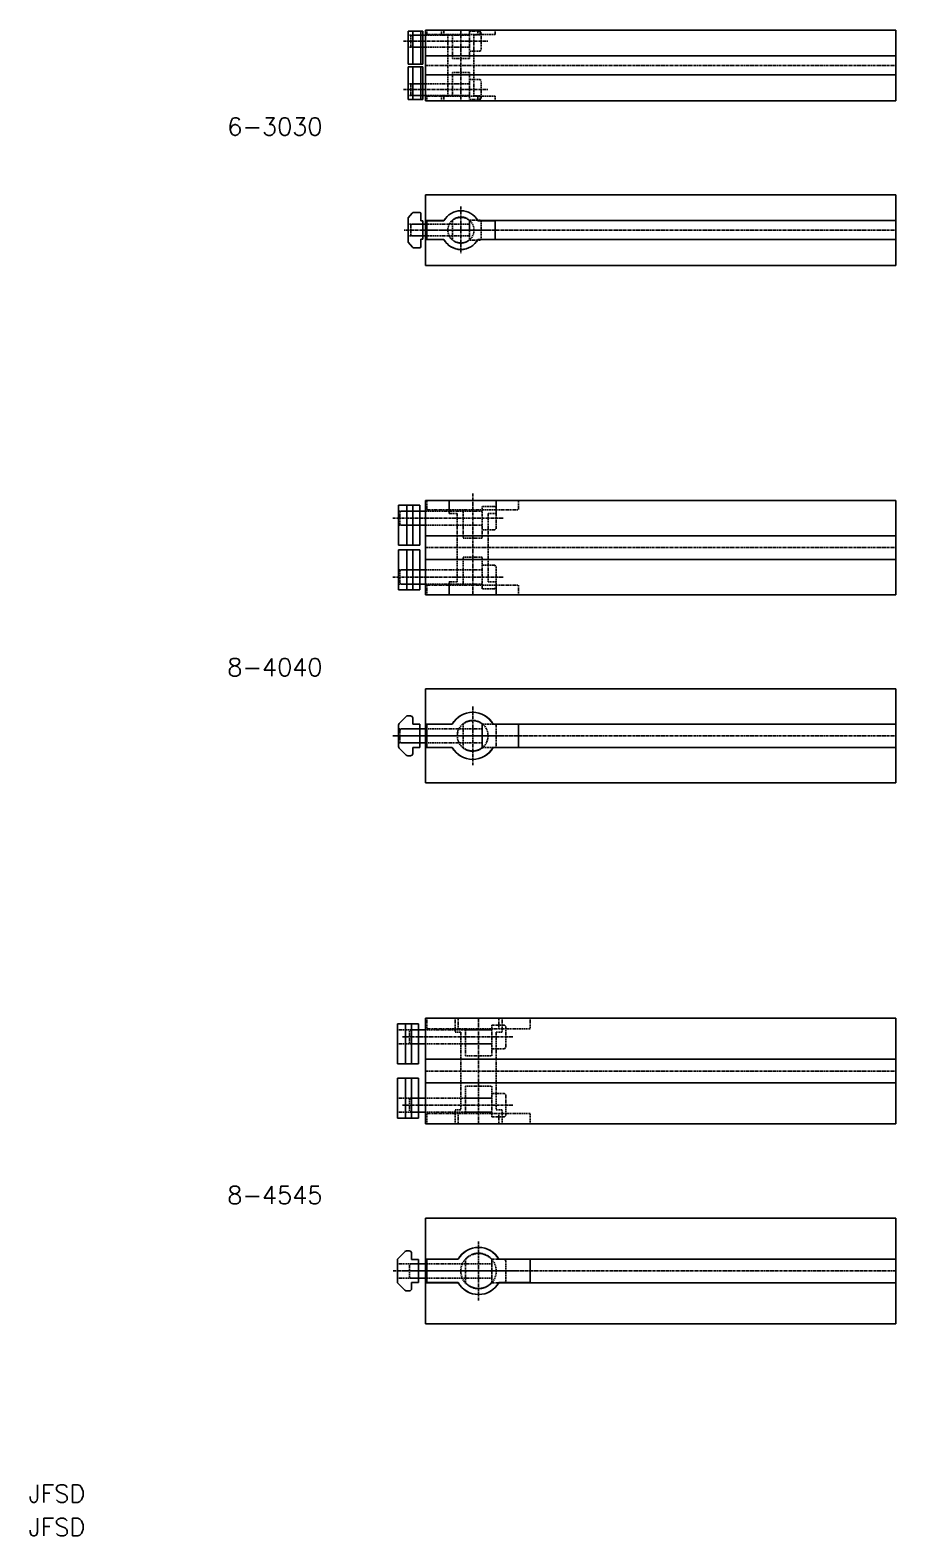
# Model space of a CAD drawing. Extents: x 11 to 684, y 12 to 652.
# Drawn here: x 11 to 379, y 12 to 652 of the extents above; entities that cross this region are included whole.
import ezdxf

# ---------------------------------------------------------------- set-up
doc = ezdxf.new("R2010")
doc.units = 0
doc.linetypes.add('CENTER', pattern=[2, 1.25, -0.25, 0.25, -0.25])
doc.linetypes.add('DASHED', pattern=[0.75, 0.5, -0.25])
doc.layers.get('0').update_dxf_attribs({"linetype": 'CONTINUOUS'})
doc.layers.add('CENTER', color=1, linetype='CENTER')
doc.styles.get("Standard").update_dxf_attribs({"font": 'txt.shx', "bigfont": 'extfont2.shx'})

msp = doc.modelspace()

# ---------------------------------------------------------------- linework, layer by layer
at = {"color": 7, "linetype": 'CONTINUOUS'}
for p, q in [((178.23, 651.69), (171.93, 651.69)), ((171.93, 651.69), (171.93, 637.69)), ((173.93, 651.69), (173.93, 637.69)), ((177.43, 651.69), (177.43, 637.69)), ((178.23, 651.69), (178.23, 637.69)), ((179.43, 649.94), (178.23, 649.94)), ((379.43, 652.14), (179.43, 652.14)), ((179.43, 652.14), (179.43, 622.14)), ((379.43, 652.14), (379.43, 622.14)), ((179.43, 644.94), (178.23, 644.94)), ((179.43, 641.14), (379.43, 641.14)), ((178.23, 637.69), (171.93, 637.69)), ((178.23, 636.59), (171.93, 636.59)), ((171.93, 622.59), (171.93, 636.59)), ((173.93, 622.59), (173.93, 636.59)), ((177.43, 622.59), (177.43, 636.59)), ((178.23, 622.59), (178.23, 636.59)), ((179.43, 629.34), (178.23, 629.34)), ((179.43, 633.14), (379.43, 633.14)), ((178.23, 622.59), (171.93, 622.59)), ((179.43, 624.34), (178.23, 624.34)), ((379.43, 622.14), (179.43, 622.14)), ((379.43, 582.14), (179.43, 582.14)), ((179.43, 582.14), (179.43, 552.14)), ((379.43, 582.14), (379.43, 552.14)), ((171.93, 562.31), (171.93, 571.96)), ((172.04, 572.27), (173.63, 574.26)), ((174.41, 574.64), (176.93, 574.64)), ((177.43, 571.04), (177.43, 574.14)), ((177.43, 571.04), (178.23, 571.04)), ((178.23, 563.24), (178.23, 571.04)), ((179.43, 571.14), (187.22, 571.14)), ((179.93, 571.09), (179.93, 563.19)), ((179.93, 571.09), (187.21, 571.09)), ((201.65, 571.14), (379.43, 571.14)), ((201.65, 571.09), (208.93, 571.09)), ((208.93, 571.09), (208.93, 563.19)), ((179.93, 569.64), (178.23, 569.64)), ((179.93, 564.64), (178.23, 564.64)), ((173.78, 559.82), (172.04, 562)), ((174.17, 559.64), (176.93, 559.64)), ((177.43, 560.14), (177.43, 563.24)), ((177.43, 563.24), (178.23, 563.24)), ((179.43, 563.14), (187.22, 563.14)), ((179.93, 563.19), (187.17, 563.19)), ((201.65, 563.14), (379.43, 563.14)), ((201.69, 563.19), (208.93, 563.19)), ((379.43, 552.14), (179.43, 552.14)), ((167.93, 450.14), (167.93, 433.14)), ((176.93, 450.14), (167.93, 450.14)), ((171.43, 450.14), (171.43, 433.14)), ((173.93, 450.14), (173.93, 433.14)), ((176.93, 450.14), (176.93, 433.14)), ((179.43, 452.14), (379.43, 452.14)), ((179.43, 452.14), (179.43, 412.14)), ((379.43, 452.14), (379.43, 412.14)), ((179.43, 447.64), (176.93, 447.64)), ((179.43, 441.64), (176.93, 441.64)), ((179.43, 437.14), (379.43, 437.14)), ((176.93, 433.14), (167.93, 433.14)), ((167.93, 414.14), (167.93, 431.14)), ((176.93, 431.14), (167.93, 431.14)), ((171.43, 414.14), (171.43, 431.14)), ((173.93, 414.14), (173.93, 431.14)), ((176.93, 414.14), (176.93, 431.14)), ((179.43, 422.64), (176.93, 422.64)), ((179.43, 427.14), (379.43, 427.14)), ((179.43, 416.64), (176.93, 416.64)), ((176.93, 414.14), (167.93, 414.14)), ((179.43, 412.14), (379.43, 412.14)), ((179.43, 372.14), (379.43, 372.14)), ((179.43, 372.14), (179.43, 332.14)), ((379.43, 372.14), (379.43, 332.14)), ((171.14, 360.34), (168.22, 357.43)), ((171.84, 360.64), (172.93, 360.64)), ((173.93, 357.04), (173.93, 359.64)), ((167.93, 347.55), (167.93, 356.74)), ((173.93, 357.04), (176.93, 357.04)), ((176.93, 347.24), (176.93, 357.04)), ((179.93, 355.14), (176.93, 355.14)), ((179.43, 357.14), (190.77, 357.14)), ((179.93, 357.09), (179.93, 347.19)), ((179.93, 357.09), (190.74, 357.09)), ((208.09, 357.14), (379.43, 357.14)), ((208.12, 357.09), (218.93, 357.09)), ((218.93, 357.09), (218.93, 347.19)), ((171.14, 343.93), (168.22, 346.84)), ((173.93, 347.24), (176.93, 347.24)), ((173.93, 344.64), (173.93, 347.24)), ((179.93, 349.14), (176.93, 349.14)), ((179.43, 347.14), (190.77, 347.14)), ((179.93, 347.19), (190.74, 347.19)), ((208.09, 347.14), (379.43, 347.14)), ((208.12, 347.19), (218.93, 347.19)), ((171.84, 343.64), (172.93, 343.64)), ((179.43, 332.14), (379.43, 332.14)), ((179.43, 232.14), (379.43, 232.14)), ((179.43, 232.14), (179.43, 187.14)), ((379.43, 232.14), (379.43, 187.14)), ((167.43, 229.64), (167.43, 212.64)), ((176.43, 229.64), (167.43, 229.64)), ((170.93, 229.64), (170.93, 212.64)), ((173.43, 229.64), (173.43, 212.64)), ((176.43, 229.64), (176.43, 212.64)), ((179.43, 227.14), (176.43, 227.14)), ((179.43, 221.14), (176.43, 221.14)), ((176.43, 212.64), (167.43, 212.64)), ((179.43, 214.64), (379.43, 214.64)), ((167.43, 189.64), (167.43, 206.64)), ((176.43, 206.64), (167.43, 206.64)), ((170.93, 189.64), (170.93, 206.64)), ((173.43, 189.64), (173.43, 206.64)), ((176.43, 189.64), (176.43, 206.64)), ((179.43, 204.64), (379.43, 204.64)), ((179.43, 198.14), (176.43, 198.14)), ((179.43, 192.14), (176.43, 192.14)), ((176.43, 189.64), (167.43, 189.64)), ((179.43, 187.14), (379.43, 187.14)), ((179.43, 147.14), (379.43, 147.14)), ((179.43, 147.14), (179.43, 102.14)), ((379.43, 147.14), (379.43, 102.14)), ((167.43, 120.05), (167.43, 129.24)), ((170.64, 132.84), (167.72, 129.93)), ((171.34, 133.14), (172.43, 133.14)), ((173.43, 129.54), (173.43, 132.14)), ((173.43, 129.54), (176.43, 129.54)), ((176.43, 119.74), (176.43, 129.54)), ((179.43, 129.64), (193.27, 129.64)), ((179.93, 129.59), (179.93, 119.69)), ((179.93, 129.59), (193.24, 129.59)), ((210.59, 129.64), (379.43, 129.64)), ((210.62, 129.59), (223.93, 129.59)), ((223.93, 129.59), (223.93, 119.69)), ((179.93, 127.64), (176.43, 127.64)), ((179.93, 121.64), (176.43, 121.64)), ((170.64, 116.43), (167.72, 119.34)), ((171.34, 116.14), (172.43, 116.14)), ((173.43, 119.74), (176.43, 119.74)), ((173.43, 117.14), (173.43, 119.74)), ((179.43, 119.64), (193.27, 119.64)), ((179.93, 119.69), (193.24, 119.69)), ((210.59, 119.64), (379.43, 119.64)), ((210.62, 119.69), (223.93, 119.69)), ((179.43, 102.14), (379.43, 102.14))]:
    msp.add_line(p, q, dxfattribs=at)
at = {"color": 3, "linetype": 'DASHED'}
for p, q in [((171.93, 649.94), (178.23, 649.94)), ((173.51, 649.94), (173.08, 649.5)), ((173.08, 649.5), (173.08, 645.37)), ((178.23, 649.94), (173.51, 649.94)), ((198.08, 649.94), (179.43, 649.94)), ((179.93, 652.14), (208.93, 652.14)), ((179.93, 652.14), (179.93, 650.24)), ((179.93, 650.24), (208.93, 650.24)), ((186.18, 652.14), (186.18, 650.14)), ((186.18, 650.14), (188.88, 650.14)), ((187.17, 650.24), (187.17, 652.14)), ((188.88, 624.14), (188.88, 650.14)), ((190.78, 650.24), (190.78, 640.14)), ((190.78, 649.94), (198.08, 649.94)), ((202.58, 651.69), (198.08, 651.69)), ((198.08, 651.69), (198.08, 643.19)), ((198.08, 650.24), (198.08, 640.14)), ((199.98, 624.14), (199.98, 650.14)), ((202.68, 650.14), (199.98, 650.14)), ((201.69, 650.24), (201.69, 652.14)), ((202.58, 651.69), (203.08, 651.19)), ((202.68, 652.14), (202.68, 650.14)), ((203.08, 651.19), (203.08, 643.69)), ((208.93, 652.14), (208.93, 650.24)), ((171.93, 644.94), (178.23, 644.94)), ((173.51, 644.94), (173.08, 645.37)), ((178.23, 644.94), (173.51, 644.94)), ((198.08, 644.94), (179.43, 644.94)), ((190.78, 644.94), (198.08, 644.94)), ((190.78, 640.14), (198.08, 640.14)), ((202.58, 643.19), (198.08, 643.19)), ((202.58, 643.19), (203.08, 643.69)), ((190.78, 634.14), (198.08, 634.14)), ((190.78, 624.04), (190.78, 634.14)), ((198.08, 624.04), (198.08, 634.14)), ((171.93, 629.34), (178.23, 629.34)), ((173.51, 629.34), (173.08, 628.9)), ((173.08, 624.77), (173.08, 628.9)), ((178.23, 629.34), (173.51, 629.34)), ((198.08, 629.34), (179.43, 629.34)), ((190.78, 629.34), (198.08, 629.34)), ((202.58, 631.09), (198.08, 631.09)), ((198.08, 622.59), (198.08, 631.09)), ((202.58, 631.09), (203.08, 630.59)), ((203.08, 623.09), (203.08, 630.59)), ((171.93, 624.34), (178.23, 624.34)), ((173.51, 624.34), (173.08, 624.77)), ((178.23, 624.34), (173.51, 624.34)), ((198.08, 624.34), (179.43, 624.34)), ((179.93, 624.04), (208.93, 624.04)), ((179.93, 622.14), (179.93, 624.04)), ((179.93, 622.14), (208.93, 622.14)), ((186.18, 622.14), (186.18, 624.14)), ((186.18, 624.14), (188.88, 624.14)), ((187.17, 624.04), (187.17, 622.14)), ((190.78, 624.34), (198.08, 624.34)), ((202.58, 622.59), (198.08, 622.59)), ((202.68, 624.14), (199.98, 624.14)), ((201.69, 624.04), (201.69, 622.14)), ((202.58, 622.59), (203.08, 623.09)), ((202.68, 622.14), (202.68, 624.14)), ((208.93, 622.14), (208.93, 624.04)), ((190.78, 571.15), (190.78, 567.44)), ((202.58, 571.39), (198.08, 571.39)), ((198.08, 571.39), (198.08, 562.89)), ((198.08, 571.15), (198.08, 567.44)), ((202.58, 571.39), (203.08, 570.89)), ((203.08, 570.89), (203.08, 563.39)), ((171.93, 569.64), (178.23, 569.64)), ((171.93, 564.64), (178.23, 564.64)), ((173.51, 569.64), (173.08, 569.2)), ((173.08, 569.2), (173.08, 565.07)), ((173.51, 564.64), (173.08, 565.07)), ((178.23, 569.64), (173.51, 569.64)), ((178.23, 564.64), (173.51, 564.64)), ((198.08, 569.64), (179.93, 569.64)), ((198.08, 564.64), (179.93, 564.64)), ((190.78, 567.44), (191.08, 567.14)), ((190.78, 566.84), (191.08, 567.14)), ((190.78, 566.84), (190.78, 563.05)), ((198.08, 567.44), (197.78, 567.14)), ((198.08, 566.84), (197.78, 567.14)), ((198.08, 566.84), (198.08, 563.05)), ((202.58, 562.89), (203.08, 563.39)), ((202.58, 562.89), (198.08, 562.89)), ((179.93, 452.14), (218.93, 452.14)), ((179.93, 452.14), (179.93, 448.14)), ((179.93, 448.14), (218.93, 448.14)), ((189.43, 448.14), (189.43, 452.14)), ((189.43, 452.14), (189.43, 446.64)), ((195.43, 448.14), (195.43, 436.14)), ((203.43, 449.64), (203.43, 439.64)), ((208.83, 449.64), (203.43, 449.64)), ((203.43, 448.14), (203.43, 436.14)), ((206.13, 449.64), (206.13, 449.64)), ((207.48, 449.64), (207.48, 449.64)), ((208.83, 449.64), (209.43, 449.04)), ((209.43, 448.14), (209.43, 452.14)), ((209.43, 452.14), (209.43, 446.64)), ((209.43, 449.04), (209.43, 440.24)), ((218.93, 452.14), (218.93, 448.14)), ((167.93, 447.64), (176.93, 447.64)), ((168.98, 447.64), (168.43, 447.09)), ((168.43, 447.1), (168.43, 442.18)), ((168.43, 442.18), (168.97, 441.64)), ((176.93, 447.64), (168.98, 447.64)), ((203.43, 447.64), (179.43, 447.64)), ((189.43, 446.64), (192.88, 446.64)), ((192.88, 446.64), (192.88, 417.64)), ((195.43, 447.64), (203.43, 447.64)), ((205.98, 446.64), (205.98, 417.64)), ((209.43, 446.64), (205.98, 446.64)), ((167.93, 441.64), (176.93, 441.64)), ((176.93, 441.64), (168.97, 441.64)), ((203.43, 441.64), (179.43, 441.64)), ((195.43, 441.64), (203.43, 441.64)), ((195.43, 436.14), (203.43, 436.14)), ((208.83, 439.64), (203.43, 439.64)), ((208.83, 439.64), (209.43, 440.24)), ((167.93, 422.64), (176.93, 422.64)), ((168.43, 422.1), (168.97, 422.64)), ((176.93, 422.64), (168.97, 422.64)), ((203.43, 422.64), (179.43, 422.64)), ((195.43, 428.14), (203.43, 428.14)), ((195.43, 416.14), (195.43, 428.14)), ((195.43, 422.64), (203.43, 422.64)), ((203.43, 416.14), (203.43, 428.14)), ((203.43, 414.64), (203.43, 424.64)), ((208.83, 424.64), (203.43, 424.64)), ((208.83, 424.64), (209.43, 424.04)), ((209.43, 415.24), (209.43, 424.04)), ((167.93, 416.64), (176.93, 416.64)), ((168.43, 417.18), (168.43, 422.1)), ((168.98, 416.64), (168.43, 417.19)), ((176.93, 416.64), (168.98, 416.64)), ((203.43, 416.64), (179.43, 416.64)), ((179.93, 416.14), (218.93, 416.14)), ((179.93, 412.14), (179.93, 416.14)), ((189.43, 412.14), (189.43, 417.64)), ((189.43, 417.64), (192.88, 417.64)), ((189.43, 416.14), (189.43, 412.14)), ((195.43, 416.64), (203.43, 416.64)), ((209.43, 417.64), (205.98, 417.64)), ((209.43, 412.14), (209.43, 417.64)), ((209.43, 416.14), (209.43, 412.14)), ((218.93, 412.14), (218.93, 416.14)), ((179.93, 412.14), (218.93, 412.14)), ((208.83, 414.64), (203.43, 414.64)), ((206.13, 414.64), (206.13, 414.64)), ((207.48, 414.64), (207.48, 414.64)), ((208.83, 414.64), (209.43, 415.24)), ((167.93, 355.14), (176.93, 355.14)), ((168.43, 354.6), (168.97, 355.14)), ((168.43, 349.68), (168.43, 354.6)), ((176.93, 355.14), (168.97, 355.14)), ((203.43, 355.14), (179.93, 355.14)), ((195.43, 357.2), (195.43, 352.44)), ((195.43, 352.44), (195.73, 352.14)), ((195.43, 351.84), (195.73, 352.14)), ((203.43, 352.44), (203.13, 352.14)), ((203.43, 351.84), (203.13, 352.14)), ((203.43, 357.2), (203.43, 352.44)), ((203.43, 347.14), (203.43, 357.14)), ((208.83, 357.14), (203.43, 357.14)), ((208.83, 357.14), (209.43, 356.54)), ((209.43, 347.74), (209.43, 356.54)), ((167.93, 349.14), (176.93, 349.14)), ((168.98, 349.14), (168.43, 349.69)), ((176.93, 349.14), (168.98, 349.14)), ((203.43, 349.14), (179.93, 349.14)), ((195.43, 351.84), (195.43, 347.08)), ((203.43, 351.84), (203.43, 347.08)), ((208.83, 347.14), (203.43, 347.14)), ((206.13, 347.14), (206.13, 347.14)), ((207.48, 347.14), (207.48, 347.14)), ((208.83, 347.14), (209.43, 347.74)), ((179.93, 232.14), (223.93, 232.14)), ((179.93, 232.14), (179.93, 227.64)), ((191.93, 232.14), (191.93, 226.14)), ((193.24, 227.64), (193.24, 232.14)), ((210.62, 227.64), (210.62, 232.14)), ((211.93, 232.14), (211.93, 226.14)), ((223.93, 232.14), (223.93, 227.64)), ((167.43, 227.14), (176.43, 227.14)), ((173.08, 227.14), (172.53, 226.59)), ((172.53, 226.6), (172.53, 221.68)), ((176.43, 227.14), (173.08, 227.14)), ((207.53, 227.14), (179.43, 227.14)), ((179.93, 227.64), (223.93, 227.64)), ((191.93, 226.14), (194.38, 226.14)), ((194.38, 226.14), (194.38, 193.14)), ((196.33, 227.64), (196.33, 216.14)), ((196.33, 227.14), (207.53, 227.14)), ((207.53, 229.14), (207.53, 219.14)), ((212.93, 229.14), (207.53, 229.14)), ((207.53, 227.64), (207.53, 216.14)), ((209.48, 226.14), (209.48, 193.14)), ((211.93, 226.14), (209.48, 226.14)), ((210.23, 229.14), (210.23, 229.14)), ((211.58, 229.14), (211.58, 229.14)), ((212.93, 229.14), (213.53, 228.54)), ((213.53, 228.54), (213.53, 219.74)), ((167.43, 221.14), (176.43, 221.14)), ((172.53, 221.68), (173.07, 221.14)), ((176.43, 221.14), (173.07, 221.14)), ((207.53, 221.14), (179.43, 221.14)), ((196.33, 221.14), (207.53, 221.14)), ((212.93, 219.14), (207.53, 219.14)), ((212.93, 219.14), (213.53, 219.74)), ((196.33, 216.14), (207.53, 216.14)), ((196.33, 203.14), (207.53, 203.14)), ((196.33, 191.64), (196.33, 203.14)), ((207.53, 191.64), (207.53, 203.14)), ((207.53, 190.14), (207.53, 200.14)), ((212.93, 200.14), (207.53, 200.14)), ((212.93, 200.14), (213.53, 199.54)), ((213.53, 190.74), (213.53, 199.54)), ((167.43, 198.14), (176.43, 198.14)), ((167.43, 192.14), (176.43, 192.14)), ((172.53, 197.6), (173.07, 198.14)), ((172.53, 192.68), (172.53, 197.6)), ((173.08, 192.14), (172.53, 192.69)), ((176.43, 198.14), (173.07, 198.14)), ((176.43, 192.14), (173.08, 192.14)), ((207.53, 198.14), (179.43, 198.14)), ((207.53, 192.14), (179.43, 192.14)), ((191.93, 187.14), (191.93, 193.14)), ((191.93, 193.14), (194.38, 193.14)), ((196.33, 198.14), (207.53, 198.14)), ((196.33, 192.14), (207.53, 192.14)), ((211.93, 193.14), (209.48, 193.14)), ((211.93, 187.14), (211.93, 193.14)), ((179.93, 191.64), (223.93, 191.64)), ((179.93, 187.14), (179.93, 191.64)), ((179.93, 187.14), (223.93, 187.14)), ((193.24, 191.64), (193.24, 187.14)), ((212.93, 190.14), (207.53, 190.14)), ((210.23, 190.14), (210.23, 190.14)), ((210.62, 191.64), (210.62, 187.14)), ((211.58, 190.14), (211.58, 190.14)), ((212.93, 190.14), (213.53, 190.74)), ((223.93, 187.14), (223.93, 191.64)), ((196.33, 129.55), (196.33, 124.94)), ((207.53, 129.64), (207.53, 119.64)), ((212.93, 129.64), (207.53, 129.64)), ((207.53, 129.55), (207.53, 124.94)), ((210.23, 129.64), (210.23, 129.64)), ((211.58, 129.64), (211.58, 129.64)), ((212.93, 129.64), (213.53, 129.04)), ((213.53, 129.04), (213.53, 120.24)), ((167.43, 127.64), (176.43, 127.64)), ((167.43, 121.64), (176.43, 121.64)), ((173.08, 127.64), (172.53, 127.09)), ((172.53, 127.1), (172.53, 122.18)), ((172.53, 122.18), (173.07, 121.64)), ((176.43, 121.64), (173.07, 121.64)), ((176.43, 127.64), (173.08, 127.64)), ((207.53, 127.64), (179.93, 127.64)), ((207.53, 121.64), (179.93, 121.64)), ((196.33, 124.94), (196.63, 124.64)), ((196.33, 124.34), (196.63, 124.64)), ((196.33, 124.34), (196.33, 119.72)), ((207.53, 124.94), (207.23, 124.64)), ((207.53, 124.34), (207.23, 124.64)), ((207.53, 124.34), (207.53, 119.72)), ((212.93, 119.64), (207.53, 119.64)), ((212.93, 119.64), (213.53, 120.24))]:
    msp.add_line(p, q, dxfattribs=at)
for centre, radius in [((194.43, 567.14), 5.55), ((199.43, 352.14), 6.55), ((201.93, 124.64), 7.55)]:
    msp.add_circle(centre, radius, dxfattribs=at)
at = {"color": 7, "linetype": 'CONTINUOUS'}
for centre, radius, start, end in [((172.43, 571.96), 0.5, 141.3402, 180), ((174.41, 573.64), 1, 90, 141.34022), ((176.93, 574.14), 0.5, 0, 90), ((194.43, 567.1), 8.25, 28.89894, 151.10106), ((194.43, 567.14), 8.25, 29.00255, 150.99745), ((172.43, 562.31), 0.5, 180, 218.65985), ((174.17, 560.14), 0.5, 218.65985, 270), ((176.93, 560.14), 0.5, 270, 0), ((194.43, 567.1), 8.25, 208.31441, 331.68559), ((194.43, 567.14), 8.25, 209.00255, 330.99745), ((171.84, 359.64), 1, 90, 135), ((172.93, 359.64), 1, 360, 90), ((199.43, 352.14), 10, 29.66975, 150.33025), ((199.43, 352.14), 10, 30, 150), ((168.93, 356.72), 1, 135, 180), ((168.93, 347.55), 1, 180, 225), ((199.43, 352.14), 10, 209.66975, 330.33025), ((199.43, 352.14), 10, 210, 330), ((171.84, 344.64), 1, 225, 269.99999), ((172.93, 344.64), 1, 269.99999, 360), ((201.93, 124.64), 10, 29.66975, 150.33025), ((201.93, 124.64), 10, 30, 150), ((168.43, 129.22), 1, 135, 180), ((171.34, 132.14), 1, 90, 135), ((172.43, 132.14), 1, 360, 90), ((168.43, 120.05), 1, 180, 225), ((171.34, 117.14), 1, 225, 269.99999), ((172.43, 117.14), 1, 269.99999, 360), ((201.93, 124.64), 10, 209.66975, 330.33025), ((201.93, 124.64), 10, 210, 330)]:
    msp.add_arc(centre, radius, start, end, dxfattribs=at)
at = {"color": 3, "linetype": 'DASHED'}
for centre, radius, start, end in [((194.43, 567.1), 5.45, 47.95417, 132.04583), ((194.43, 567.1), 5.45, 227.95417, 312.04583), ((199.43, 352.14), 6.45, 51.67254, 128.32746), ((199.43, 352.14), 6.45, 231.67254, 308.32746), ((201.93, 124.64), 7.45, 41.26407, 138.73593), ((201.93, 124.64), 7.45, 221.26407, 318.73593)]:
    msp.add_arc(centre, radius, start, end, dxfattribs=at)
at = {"layer": 'CENTER', "color": 1, "linetype": 'CENTER'}
for p, q in [((170.08, 647.44), (206.08, 647.44)), ((194.43, 652.14), (194.43, 622.14)), ((179.43, 637.14), (379.43, 637.14)), ((170.08, 626.84), (206.08, 626.84)), ((194.43, 577.1), (194.43, 557.1)), ((206.08, 567.14), (170.08, 567.14)), ((177.43, 567.14), (211.43, 567.14)), ((179.43, 567.14), (379.43, 567.14)), ((199.43, 455.14), (199.43, 412.14)), ((212.43, 444.64), (165.43, 444.64)), ((179.43, 432.14), (379.43, 432.14)), ((212.43, 419.64), (165.43, 419.64)), ((199.43, 364.64), (199.43, 339.64)), ((212.43, 352.14), (165.43, 352.14)), ((166.18, 352.14), (178.92, 352.14)), ((176.93, 352.14), (221.93, 352.14)), ((179.43, 352.14), (379.43, 352.14)), ((201.93, 232.14), (201.93, 187.14)), ((216.53, 224.14), (169.53, 224.14)), ((179.43, 209.64), (379.43, 209.64)), ((216.53, 195.14), (169.53, 195.14)), ((201.93, 137.14), (201.93, 112.14)), ((165.68, 124.64), (178.42, 124.64)), ((216.53, 124.64), (169.53, 124.64)), ((177.43, 124.64), (226.43, 124.64)), ((181.93, 124.64), (379.43, 124.64))]:
    msp.add_line(p, q, dxfattribs=at)

# ---------------------------------------------------------------- texts
at = {"color": 7, "linetype": 'CONTINUOUS'}
for s, p in [('6-3030', (95.06, 607.36)), ('8-4040', (95.06, 377.56)), ('8-4545', (95.06, 153.13)), ('JFSD', (10.56, 26.23)), ('JFSD', (10.56, 12.02))]:
    msp.add_text(s, height=7.5, dxfattribs=at).set_placement(p)

doc.saveas('drawing.dxf')
